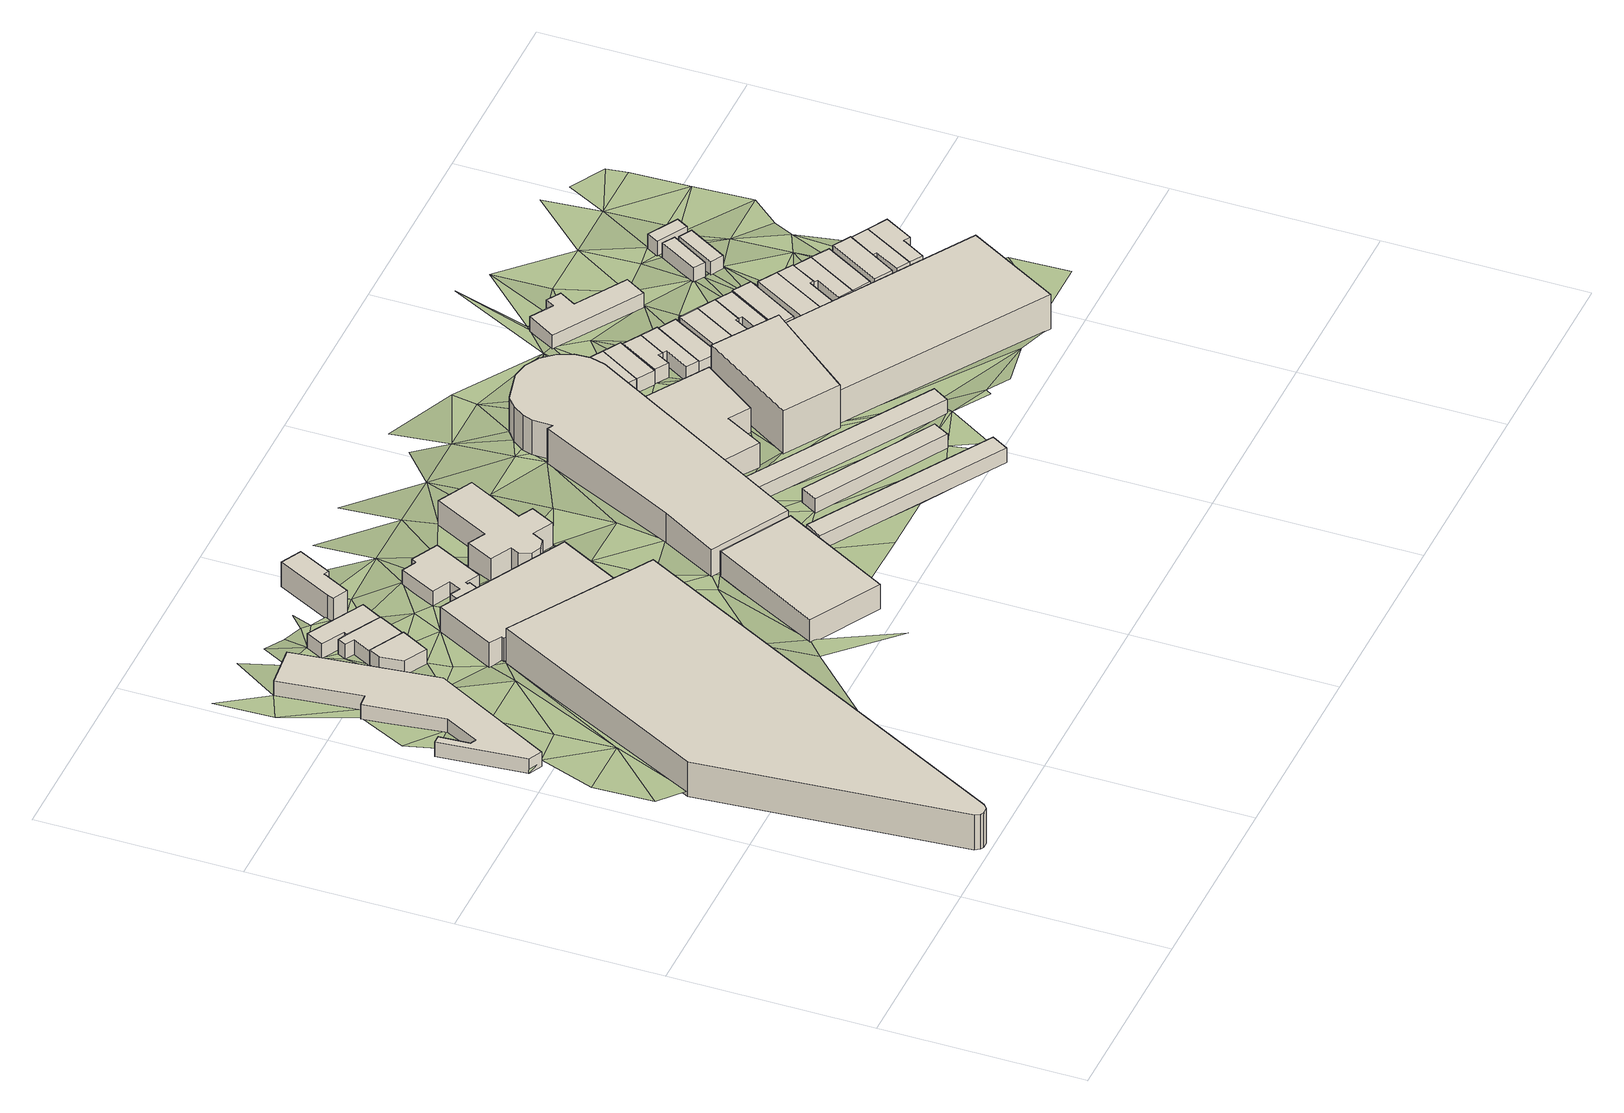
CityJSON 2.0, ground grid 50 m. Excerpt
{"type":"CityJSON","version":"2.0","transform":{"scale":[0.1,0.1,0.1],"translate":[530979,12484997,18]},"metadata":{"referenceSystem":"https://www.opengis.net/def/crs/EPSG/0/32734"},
"CityObjects":{
"building1":{"type":"Building","attributes":{"address":"Durham Avenue Cape Town","building":"retail","building:levels":1,"building_height":4.1,"plus_code":"4FRW3F86+V5J","ground_height":20.14,"roof_height":24.24},"geometry":[{"type":"Solid","lod":"1","boundaries":[[[[0,1,2,3]],[[1,4,5,2]],[[4,6,7,5]],[[6,8,9,7]],[[8,10,11,9]],[[10,12,13,11]],[[12,14,15,13]],[[14,16,17,15]],[[16,18,19,17]],[[18,20,21,19]],[[20,22,23,21]],[[22,0,3,23]],[[3,2,5,7,9,11,13,15,17,19,21,23]],[[22,20,18,16,14,12,10,8,6,4,1,0]]]]}]},
"building2":{"type":"Building","attributes":{"address":"97 Durham Avenue Salt River Cape Town","building":"commercial","building:levels":3,"building_height":9.7,"plus_code":"4FRW3F86+G54","ground_height":21.37,"roof_height":31.07},"geometry":[{"type":"Solid","lod":"1","boundaries":[[[[24,25,26,27]],[[25,28,29,26]],[[28,30,31,29]],[[30,32,33,31]],[[32,34,35,33]],[[34,36,37,35]],[[36,38,39,37]],[[38,24,27,39]],[[27,26,29,31,33,35,37,39]],[[38,36,34,32,30,28,25,24]]]]}]},
"building3":{"type":"Building","attributes":{"address":"82 Coleridge Road Salt River Cape Town","building":"house","building:levels":1,"building_height":4.1,"plus_code":"4FRW3F86+W63","ground_height":20.68,"roof_height":24.78},"geometry":[{"type":"Solid","lod":"1","boundaries":[[[[40,41,42,43]],[[41,44,45,42]],[[44,46,47,45]],[[46,48,49,47]],[[48,40,43,49]],[[43,42,45,47,49]],[[48,46,44,41,40]]]]}]},
"building4":{"type":"Building","attributes":{"address":"80 Coleridge Road Salt River Cape Town","building":"house","building:levels":1,"building_height":4.1,"plus_code":"4FRW3F86+W6G","ground_height":20.27,"roof_height":24.37},"geometry":[{"type":"Solid","lod":"1","boundaries":[[[[50,51,52,53]],[[51,54,55,52]],[[54,56,57,55]],[[56,58,59,57]],[[58,60,61,59]],[[60,62,63,61]],[[62,50,53,63]],[[53,52,55,57,59,61,63]],[[62,60,58,56,54,51,50]]]]}]},
"building5":{"type":"Building","attributes":{"address":"78 Coleridge Road Salt River Cape Town","building":"house","building:levels":1,"building_height":4.1,"plus_code":"4FRW3F86+X65","ground_height":20.07,"roof_height":24.17},"geometry":[{"type":"Solid","lod":"1","boundaries":[[[[64,65,66,67]],[[65,68,69,66]],[[68,70,71,69]],[[70,72,73,71]],[[72,74,75,73]],[[74,64,67,75]],[[67,66,69,71,73,75]],[[74,72,70,68,65,64]]]]}]},
"building6":{"type":"Building","attributes":{"address":"86 Cecil Road Salt River Cape Town","building":"industrial","building:levels":2,"building_height":6.9,"plus_code":"4FRW3F86+R8G","ground_height":20.45,"roof_height":27.35},"geometry":[{"type":"Solid","lod":"1","boundaries":[[[[76,77,78,79]],[[77,80,81,78]],[[80,82,83,81]],[[82,84,85,83]],[[84,86,87,85]],[[86,76,79,87]],[[79,78,81,83,85,87]],[[86,84,82,80,77,76]]]]}]},
"building7":{"type":"Building","attributes":{"address":"9 Swift Street Salt River Cape Town","building":"house","building:levels":2,"building_height":6.9,"plus_code":"4FRW3F96+275","ground_height":19.42,"roof_height":26.32},"geometry":[{"type":"Solid","lod":"1","boundaries":[[[[88,89,90,91]],[[89,92,93,90]],[[92,94,95,93]],[[94,96,97,95]],[[96,98,99,97]],[[98,100,101,99]],[[100,88,91,101]],[[91,90,93,95,97,99,101]],[[100,98,96,94,92,89,88]]]]}]},
"building8":{"type":"Building","attributes":{"address":"63 Coleridge Road Salt River Cape Town","building":"house","building:levels":1,"residential":"clergy_house","building_height":4.1,"plus_code":"4FRW3F86+V8X","ground_height":20.45,"roof_height":24.55},"geometry":[{"type":"Solid","lod":"1","boundaries":[[[[102,103,104,105]],[[103,106,107,104]],[[106,108,109,107]],[[108,110,111,109]],[[110,112,113,111]],[[112,114,115,113]],[[114,116,117,115]],[[116,118,119,117]],[[118,120,121,119]],[[120,122,123,121]],[[122,124,125,123]],[[124,126,127,125]],[[126,128,129,127]],[[128,102,105,129]],[[105,104,107,109,111,113,115,117,119,121,123,125,127,129]],[[128,126,124,122,120,118,116,114,112,110,108,106,103,102]]]]}]},
"building9":{"type":"Building","attributes":{"address":"125 Cecil Road Salt River Cape Town","building":"industrial","building:levels":2,"building_height":6.9,"plus_code":"4FRW3F86+JCQ","ground_height":22.56,"roof_height":29.46},"geometry":[{"type":"Solid","lod":"1","boundaries":[[[[130,131,132,133]],[[131,134,135,132]],[[134,136,137,135]],[[136,130,133,137]],[[133,132,135,137]],[[136,134,131,130]]]]}]},
"building10":{"type":"Building","attributes":{"address":"St. Francis Catholic Church Coleridge Road Salt River","building":"church","building:levels":2,"amenity":"place_of_worship","building_height":6.9,"plus_code":"4FRW3F86+VCM","ground_height":20.59,"roof_height":27.49},"geometry":[{"type":"Solid","lod":"1","boundaries":[[[[138,139,140,141]],[[139,142,143,140]],[[142,144,145,143]],[[144,146,147,145]],[[146,148,149,147]],[[148,150,151,149]],[[150,152,153,151]],[[152,154,155,153]],[[154,156,157,155]],[[156,158,159,157]],[[158,160,161,159]],[[160,162,163,161]],[[162,164,165,163]],[[164,138,141,165]],[[141,140,143,145,147,149,151,153,155,157,159,161,163,165]],[[164,162,160,158,156,154,152,150,148,146,144,142,139,138]]]]}]},
"building11":{"type":"Building","attributes":{"building":"carport","building:levels":1,"amenity":"parking","building_height":4.1,"plus_code":"4FRW3F86+HJR","ground_height":22.27,"roof_height":26.37},"geometry":[{"type":"Solid","lod":"1","boundaries":[[[[166,167,168,169]],[[167,170,171,168]],[[170,172,173,171]],[[172,166,169,173]],[[169,168,171,173]],[[172,170,167,166]]]]}]},
"building12":{"type":"Building","attributes":{"address":"Cecil Road Salt River Cape Town","building":"parking","building:levels":3,"building_height":9.7,"plus_code":"4FRW3F86+RH7","ground_height":20.05,"roof_height":29.75},"geometry":[{"type":"Solid","lod":"1","boundaries":[[[[174,175,176,177]],[[175,178,179,176]],[[178,180,181,179]],[[180,182,183,181]],[[182,184,185,183]],[[184,186,187,185]],[[186,188,189,187]],[[188,190,191,189]],[[190,192,193,191]],[[192,194,195,193]],[[194,196,197,195]],[[196,198,199,197]],[[198,200,201,199]],[[200,202,203,201]],[[202,204,205,203]],[[204,174,177,205]],[[177,176,179,181,183,185,187,189,191,193,195,197,199,201,203,205]],[[204,202,200,198,196,194,192,190,188,186,184,182,180,178,175,174]]]]}]},
"building13":{"type":"Building","attributes":{"building":"carport","building:levels":1,"amenity":"parking","building_height":4.1,"plus_code":"4FRW3F86+JJQ","ground_height":21.72,"roof_height":25.82},"geometry":[{"type":"Solid","lod":"1","boundaries":[[[[206,207,208,209]],[[207,210,211,208]],[[210,212,213,211]],[[212,206,209,213]],[[209,208,211,213]],[[212,210,207,206]]]]}]},
"building14":{"type":"Building","attributes":{"building":"carport","building:levels":1,"amenity":"parking","building_height":4.1,"plus_code":"4FRW3F86+MM7","ground_height":21.59,"roof_height":25.69},"geometry":[{"type":"Solid","lod":"1","boundaries":[[[[214,215,216,217]],[[215,218,219,216]],[[218,220,221,219]],[[220,214,217,221]],[[217,216,219,221]],[[220,218,215,214]]]]}]},
"building15":{"type":"Building","attributes":{"address":"13 Shelley Road Salt River Cape Town","building":"office","building:levels":2,"building_height":6.9,"plus_code":"4FRW3F86+QMC","ground_height":20.65,"roof_height":27.55},"geometry":[{"type":"Solid","lod":"1","boundaries":[[[[222,223,224,225]],[[223,226,227,224]],[[226,228,229,227]],[[228,230,231,229]],[[230,232,233,231]],[[232,222,225,233]],[[225,224,227,229,231,233]],[[232,230,228,226,223,222]]]]}]},
"building16":{"type":"Building","attributes":{"address":"Atelier's Park 11 Shelley Road Salt River Cape Town","building":"apartments","building:levels":4,"building:flats":"16","building_height":12.5,"plus_code":"4FRW3F86+PPJ","ground_height":20.72,"roof_height":33.22},"geometry":[{"type":"Solid","lod":"1","boundaries":[[[[234,235,236,237]],[[235,238,239,236]],[[238,240,241,239]],[[240,234,237,241]],[[237,236,239,241]],[[240,238,235,234]]]]}]},
"building17":{"type":"Building","attributes":{"address":"Swift Street Salt River Cape Town","building":"house","building:levels":1,"building_height":4.1,"plus_code":"4FRW3F86+VMH","ground_height":20.05,"roof_height":24.15},"geometry":[{"type":"Solid","lod":"1","boundaries":[[[[242,243,244,245]],[[243,246,247,244]],[[246,248,249,247]],[[248,242,245,249]],[[245,244,247,249]],[[248,246,243,242]]]]}]},
"building18":{"type":"Building","attributes":{"address":"Swift Street Salt River Cape Town","building":"house","building:levels":1,"building_height":4.1,"plus_code":"4FRW3F86+VP2","ground_height":20.05,"roof_height":24.15},"geometry":[{"type":"Solid","lod":"1","boundaries":[[[[243,242,245,244]],[[242,250,251,245]],[[250,252,253,251]],[[252,254,255,253]],[[254,243,244,255]],[[244,245,251,253,255]],[[254,252,250,242,243]]]]}]},
"building19":{"type":"Building","attributes":{"address":"Swift Street Salt River Cape Town","building":"house","building:levels":1,"building_height":4.1,"plus_code":"4FRW3F86+VP4","ground_height":20.41,"roof_height":24.51},"geometry":[{"type":"Solid","lod":"1","boundaries":[[[[256,257,258,259]],[[257,260,261,258]],[[260,262,263,261]],[[262,264,265,263]],[[264,266,267,265]],[[266,256,259,267]],[[259,258,261,263,265,267]],[[266,264,262,260,257,256]]]]}]},
"building20":{"type":"Building","attributes":{"address":"Swift Street Salt River Cape Town","building":"house","building:levels":1,"building_height":4.1,"plus_code":"4FRW3F86+RPG","ground_height":20.41,"roof_height":24.51},"geometry":[{"type":"Solid","lod":"1","boundaries":[[[[268,256,259,269]],[[256,266,267,259]],[[266,270,271,267]],[[270,272,273,271]],[[272,274,275,273]],[[274,268,269,275]],[[269,259,267,271,273,275]],[[274,272,270,266,256,268]]]]}]},
"building21":{"type":"Building","attributes":{"address":"Swift Street Salt River Cape Town","building":"house","building:levels":1,"building_height":4.1,"plus_code":"4FRW3F86+RQC","ground_height":20.03,"roof_height":24.13},"geometry":[{"type":"Solid","lod":"1","boundaries":[[[[276,277,278,279]],[[277,280,281,278]],[[280,282,283,281]],[[282,276,279,283]],[[279,278,281,283]],[[282,280,277,276]]]]}]},
"building22":{"type":"Building","attributes":{"address":"Swift Street Salt River Cape Town","building":"house","building:levels":1,"building_height":4.1,"plus_code":"4FRW3F86+RQ8","ground_height":20.03,"roof_height":24.13},"geometry":[{"type":"Solid","lod":"1","boundaries":[[[[284,285,286,287]],[[285,288,289,286]],[[288,290,291,289]],[[290,284,287,291]],[[287,286,289,291]],[[290,288,285,284]]]]}]},
"building23":{"type":"Building","attributes":{"address":"17 on Shelly Shelley Road Salt River Cape Town","building":"residential","building:levels":3,"building:flats":"95","residential":"student","operator":"Proper Living","building_height":9.7,"plus_code":"4FRW3F86+MR9","ground_height":20.73,"roof_height":30.43},"geometry":[{"type":"Solid","lod":"1","boundaries":[[[[292,293,294,295]],[[293,296,297,294]],[[296,298,299,297]],[[298,292,295,299]],[[295,294,297,299]],[[298,296,293,292]]]]}]},
"building24":{"type":"Building","attributes":{"address":"Swift Street Salt River Cape Town","building":"house","building:levels":1,"building_height":4.1,"plus_code":"4FRW3F86+RR6","ground_height":20.03,"roof_height":24.13},"geometry":[{"type":"Solid","lod":"1","boundaries":[[[[300,284,287,301]],[[284,290,291,287]],[[290,302,303,291]],[[302,304,305,303]],[[304,306,307,305]],[[306,300,301,307]],[[301,287,291,303,305,307]],[[306,304,302,290,284,300]]]]}]},
"building25":{"type":"Building","attributes":{"address":"Swift Street Salt River Cape Town","building":"house","building:levels":1,"building_height":4.1,"plus_code":"4FRW3F86+QRM","ground_height":20.03,"roof_height":24.13},"geometry":[{"type":"Solid","lod":"1","boundaries":[[[[308,300,301,309]],[[300,306,307,301]],[[306,310,311,307]],[[310,312,313,311]],[[312,314,315,313]],[[314,308,309,315]],[[309,301,307,311,313,315]],[[314,312,310,306,300,308]]]]}]},
"building26":{"type":"Building","attributes":{"building":"school","building:levels":1,"building_height":4.1,"plus_code":"4FRW3F86+WQ8","ground_height":18.8,"roof_height":22.9},"geometry":[{"type":"Solid","lod":"1","boundaries":[[[[316,317,318,319]],[[317,320,321,318]],[[320,322,323,321]],[[322,324,325,323]],[[324,326,327,325]],[[326,328,329,327]],[[328,330,331,329]],[[330,316,319,331]],[[319,318,321,323,325,327,329,331]],[[330,328,326,324,322,320,317,316]]]]}]},
"building27":{"type":"Building","attributes":{"address":"Swift Street Salt River Cape Town","building":"house","building:levels":1,"building_height":4.1,"plus_code":"4FRW3F86+QRP","ground_height":20.39,"roof_height":24.49},"geometry":[{"type":"Solid","lod":"1","boundaries":[[[[332,333,334,335]],[[333,336,337,334]],[[336,338,339,337]],[[338,332,335,339]],[[335,334,337,339]],[[338,336,333,332]]]]}]},
"building28":{"type":"Building","attributes":{"address":"Swift Street Salt River Cape Town","building":"house","building:levels":1,"building_height":4.1,"plus_code":"4FRW3F86+QV6","ground_height":20.39,"roof_height":24.49},"geometry":[{"type":"Solid","lod":"1","boundaries":[[[[340,341,342,343]],[[341,344,345,342]],[[344,346,347,345]],[[346,340,343,347]],[[343,342,345,347]],[[346,344,341,340]]]]}]},
"building29":{"type":"Building","attributes":{"address":"Swift Street Salt River Cape Town","building":"house","building:levels":1,"building_height":4.1,"plus_code":"4FRW3F86+QV3","ground_height":20.39,"roof_height":24.49},"geometry":[{"type":"Solid","lod":"1","boundaries":[[[[348,340,343,349]],[[340,346,347,343]],[[346,350,351,347]],[[350,352,353,351]],[[352,354,355,353]],[[354,356,357,355]],[[356,348,349,357]],[[349,343,347,351,353,355,357]],[[356,354,352,350,346,340,348]]]]}]},
"building30":{"type":"Building","attributes":{"address":"Swift Street Salt River Cape Town","building":"house","building:levels":1,"building_height":4.1,"plus_code":"4FRW3F86+PVX","ground_height":20.08,"roof_height":24.18},"geometry":[{"type":"Solid","lod":"1","boundaries":[[[[358,359,360,361]],[[359,362,363,360]],[[362,364,365,363]],[[364,366,367,365]],[[366,368,369,367]],[[368,358,361,369]],[[361,360,363,365,367,369]],[[368,366,364,362,359,358]]]]}]},
"building31":{"type":"Building","attributes":{"address":"Swift Street Salt River Cape Town","building":"house","building:levels":1,"building_height":4.1,"plus_code":"4FRW3F86+PWR","ground_height":20.08,"roof_height":24.18},"geometry":[{"type":"Solid","lod":"1","boundaries":[[[[358,368,369,361]],[[368,370,371,369]],[[370,372,373,371]],[[372,358,361,373]],[[361,369,371,373]],[[372,370,368,358]]]]}]},
"building32":{"type":"Building","attributes":{"address":"Swift Street Salt River Cape Town","building":"house","building:levels":1,"building_height":4.1,"plus_code":"4FRW3F86+PWQ","ground_height":20.61,"roof_height":24.71},"geometry":[{"type":"Solid","lod":"1","boundaries":[[[[374,375,376,377]],[[375,378,379,376]],[[378,380,381,379]],[[380,382,383,381]],[[382,374,377,383]],[[377,376,379,381,383]],[[382,380,378,375,374]]]]}]},
"building33":{"type":"Building","attributes":{"building":"school","building:levels":1,"building_height":4.1,"plus_code":"4FRW3F86+VV9","ground_height":19.11,"roof_height":23.21},"geometry":[{"type":"Solid","lod":"1","boundaries":[[[[384,385,386,387]],[[385,388,389,386]],[[388,390,391,389]],[[390,384,387,391]],[[387,386,389,391]],[[390,388,385,384]]]]}]},
"building34":{"type":"Building","attributes":{"building":"school","building:levels":1,"building_height":4.1,"plus_code":"4FRW3F86+VW2","ground_height":18.8,"roof_height":22.9},"geometry":[{"type":"Solid","lod":"1","boundaries":[[[[392,393,394,395]],[[393,396,397,394]],[[396,398,399,397]],[[398,392,395,399]],[[395,394,397,399]],[[398,396,393,392]]]]}]},
"building35":{"type":"Building","attributes":{"address":"Swift Street Salt River Cape Town","building":"house","building:levels":1,"building_height":4.1,"plus_code":"4FRW3F86+PW9","ground_height":20.4,"roof_height":24.5},"geometry":[{"type":"Solid","lod":"1","boundaries":[[[[400,401,402,403]],[[401,404,405,402]],[[404,406,407,405]],[[406,408,409,407]],[[408,410,411,409]],[[410,400,403,411]],[[403,402,405,407,409,411]],[[410,408,406,404,401,400]]]]}]},
"building36":{"type":"Building","attributes":{"address":"Swift Street Salt River Cape Town","building":"house","building:levels":1,"building_height":4.1,"plus_code":"4FRW3F86+PX8","ground_height":20.4,"roof_height":24.5},"geometry":[{"type":"Solid","lod":"1","boundaries":[[[[412,400,403,413]],[[400,410,411,403]],[[410,414,415,411]],[[414,416,417,415]],[[416,418,419,417]],[[418,412,413,419]],[[413,403,411,415,417,419]],[[418,416,414,410,400,412]]]]}]},
"building37":{"type":"Building","attributes":{"building":"school","building:levels":1,"building_height":4.1,"plus_code":"4FRW3F86+VWV","ground_height":18.8,"roof_height":22.9},"geometry":[{"type":"Solid","lod":"1","boundaries":[[[[420,421,422,423]],[[421,424,425,422]],[[424,426,427,425]],[[426,420,423,427]],[[423,422,425,427]],[[426,424,421,420]]]]}]},
"terrain1":{"type":"TINRelief","geometry":[{"type":"CompositeSurface","lod":"1","boundaries":[[[428,429,430]],[[431,429,428]],[[432,433,434]],[[431,428,433]],[[435,436,437]],[[433,428,438]],[[437,439,435]],[[435,439,440]],[[438,441,433]],[[439,442,440]],[[24,428,430]],[[443,433,441]],[[442,444,445]],[[446,438,428]],[[1,445,444]],[[447,445,1]],[[441,438,446]],[[446,443,441]],[[428,24,446]],[[448,1,449]],[[44,41,443]],[[41,449,443]],[[443,446,450]],[[44,443,451]],[[443,452,451]],[[452,443,450]],[[41,453,449]],[[41,40,58]],[[446,24,450]],[[453,41,58]],[[449,453,454]],[[58,40,455]],[[24,456,450]],[[453,58,56]],[[457,449,454]],[[458,459,460]],[[456,461,450]],[[453,56,462]],[[451,452,77]],[[452,450,77]],[[56,54,462]],[[24,463,456]],[[454,464,457]],[[77,48,451]],[[465,464,454]],[[459,458,466]],[[467,465,454]],[[458,460,468]],[[454,469,467]],[[469,454,65]],[[460,470,468]],[[471,48,472]],[[48,77,472]],[[473,456,463]],[[463,24,466]],[[465,467,474]],[[475,467,469]],[[471,472,65]],[[469,65,476]],[[118,77,477]],[[472,77,112]],[[468,478,458]],[[77,479,477]],[[77,118,112]],[[476,65,480]],[[481,65,472]],[[482,476,480]],[[466,473,463]],[[480,65,481]],[[112,118,483]],[[472,112,481]],[[483,118,484]],[[458,478,466]],[[485,482,480]],[[486,479,77]],[[487,488,489]],[[487,479,490]],[[491,478,468]],[[487,490,488]],[[490,479,492]],[[480,493,485]],[[479,494,492]],[[492,495,490]],[[481,493,480]],[[473,466,496]],[[497,498,481]],[[485,493,100]],[[495,492,499]],[[500,466,478]],[[494,479,486]],[[501,490,495]],[[494,502,492]],[[502,499,492]],[[496,466,500]],[[481,498,493]],[[496,503,473]],[[500,478,491]],[[501,504,490]],[[486,473,503]],[[494,486,505]],[[498,504,493]],[[506,507,508]],[[505,486,509]],[[501,510,504]],[[511,496,500]],[[511,503,496]],[[486,512,509]],[[491,513,500]],[[512,486,503]],[[508,507,130]],[[514,509,512]],[[493,504,515]],[[504,510,516]],[[515,517,493]],[[506,518,507]],[[130,513,491]],[[503,519,512]],[[503,511,519]],[[504,516,515]],[[507,166,130]],[[166,513,130]],[[520,521,512]],[[164,522,521]],[[512,519,520]],[[513,166,523]],[[524,507,518]],[[516,525,515]],[[521,526,164]],[[526,521,520]],[[513,523,527]],[[513,527,528]],[[525,516,164]],[[529,515,525]],[[511,530,519]],[[527,523,531]],[[532,513,528]],[[528,527,531]],[[164,526,525]],[[520,519,530]],[[523,166,533]],[[534,507,524]],[[520,530,526]],[[532,528,535]],[[526,536,525]],[[531,537,528]],[[538,532,535]],[[536,526,530]],[[539,533,166]],[[540,513,532]],[[541,525,536]],[[538,535,542]],[[533,543,523]],[[525,541,544]],[[545,546,530]],[[546,536,530]],[[546,547,536]],[[537,531,548]],[[536,547,549]],[[536,549,541]],[[550,542,535]],[[528,537,551]],[[538,542,552]],[[188,541,549]],[[533,539,543]],[[553,538,552]],[[554,550,535]],[[222,540,532]],[[188,555,541]],[[556,557,541]],[[535,220,554]],[[548,551,537]],[[543,558,559]],[[543,559,548]],[[234,552,542]],[[556,541,555]],[[555,188,186]],[[550,554,560]],[[555,186,184]],[[548,559,551]],[[222,561,540]],[[222,562,561]],[[554,220,560]],[[563,552,234]],[[564,562,222]],[[559,220,551]],[[564,222,563]],[[560,565,550]],[[540,561,246]],[[566,555,184]],[[567,220,559]],[[182,180,568]],[[246,175,540]],[[555,566,556]],[[180,178,568]],[[178,175,246]],[[567,559,569]],[[182,566,184]],[[563,234,570]],[[563,570,564]],[[246,568,178]],[[560,220,571]],[[262,564,570]],[[570,234,572]],[[566,182,568]],[[573,572,234]],[[565,560,574]],[[570,270,262]],[[246,566,568]],[[262,266,264]],[[270,266,262]],[[565,573,234]],[[571,220,567]],[[575,572,573]],[[246,243,576]],[[573,577,575]],[[246,576,566]],[[573,565,577]],[[571,567,578]],[[579,257,256]],[[580,577,565]],[[579,581,243]],[[560,571,582]],[[576,243,581]],[[577,285,575]],[[581,579,256]],[[583,580,565]],[[565,574,584]],[[576,585,566]],[[583,565,584]],[[581,256,268]],[[574,586,584]],[[574,587,586]],[[575,285,282]],[[588,583,584]],[[583,588,589]],[[576,581,590]],[[588,584,591]],[[592,586,587]],[[581,268,590]],[[587,593,592]],[[566,585,594]],[[595,585,596]],[[587,597,593]],[[590,268,282]],[[282,285,598]],[[595,596,599]],[[600,597,587]],[[284,598,285]],[[594,585,595]],[[601,593,597]],[[590,282,598]],[[292,587,574]],[[300,598,284]],[[592,593,341]],[[595,599,602]],[[600,587,603]],[[322,604,605]],[[606,599,322]],[[607,608,600]],[[592,341,338]],[[607,600,609]],[[610,598,300]],[[611,600,608]],[[598,610,590]],[[300,612,610]],[[600,378,609]],[[606,322,605]],[[607,613,608]],[[606,602,599]],[[614,611,608]],[[608,613,614]],[[590,610,605]],[[615,338,341]],[[616,612,338]],[[600,603,378]],[[292,603,587]],[[378,617,609]],[[340,615,341]],[[582,618,292]],[[612,616,610]],[[619,338,615]],[[338,620,616]],[[606,605,621]],[[605,610,622]],[[615,340,619]],[[623,378,603]],[[620,338,619]],[[610,616,624]],[[375,617,378]],[[606,621,602]],[[623,603,625]],[[616,620,624]],[[625,603,626]],[[382,623,625]],[[605,622,621]],[[340,348,627]],[[610,385,622]],[[617,375,628]],[[626,603,629]],[[618,630,292]],[[340,627,619]],[[630,618,631]],[[382,625,632]],[[392,624,620]],[[629,603,633]],[[358,627,348]],[[633,603,634]],[[292,634,603]],[[622,385,635]],[[624,392,384]],[[627,358,628]],[[622,635,636]],[[292,637,634]],[[633,634,638]],[[622,636,621]],[[384,635,385]],[[639,629,633]],[[627,628,375]],[[619,627,640]],[[641,629,639]],[[384,424,635]],[[640,398,619]],[[392,424,384]],[[627,375,642]],[[375,374,642]],[[398,424,392]],[[398,640,424]],[[627,642,640]],[[400,642,374]],[[621,636,643]],[[424,640,426]],[[636,426,644]],[[645,640,642]],[[644,643,636]],[[621,643,646]],[[426,640,647]],[[640,645,647]],[[426,648,644]],[[643,644,648]],[[647,648,426]],[[643,649,650]],[[643,648,651]],[[649,643,651]]]}]}
},
"vertices":[
[186,1670,30],[80,1659,30],[80,1659,71],[186,1670,71],[104,1453,30],[104,1453,71],[73,1450,30],[73,1450,71],[95,1254,30],[95,1254,71],[49,1168,30],[49,1168,71],[35,1175,30],[35,1175,71],[30,1250,30],[30,1250,71],[10,1250,30],[10,1250,71],[31,1034,30],[31,1034,71],[64,1018,30],[64,1018,71],[228,1316,30],[228,1316,71],
[362,1221,42],[70,674,42],[70,674,139],[362,1221,139],[128,19,42],[128,19,139],[136,6,42],[136,6,139],[143,2,42],[143,2,139],[159,2,42],[159,2,139],[171,12,42],[171,12,139],[708,1010,42],[708,1010,139],
[254,1501,35],[238,1472,35],[238,1472,76],[254,1501,76],[245,1416,35],[245,1416,76],[302,1385,35],[302,1385,76],[340,1455,35],[340,1455,76],
[340,1455,31],[376,1524,31],[376,1524,72],[340,1455,72],[292,1569,31],[292,1569,72],[267,1581,31],[267,1581,72],[256,1560,31],[256,1560,72],[279,1548,31],[279,1548,72],[254,1501,31],[254,1501,72],
[376,1524,29],[405,1577,29],[405,1577,70],[376,1524,70],[264,1653,29],[264,1653,70],[241,1609,29],[241,1609,70],[297,1579,29],[297,1579,70],[292,1569,29],[292,1569,70],
[738,1232,33],[422,1401,33],[422,1401,102],[738,1232,102],[343,1253,33],[343,1253,102],[374,1236,33],[374,1236,102],[370,1230,33],[370,1230,102],[655,1078,33],[655,1078,102],
[453,1790,22],[382,1653,22],[382,1653,91],[453,1790,91],[375,1636,22],[375,1636,91],[413,1617,22],[413,1617,91],[449,1686,22],[449,1686,91],[461,1680,22],[461,1680,91],[504,1764,22],[504,1764,91],
[592,1376,33],[656,1501,33],[656,1501,74],[592,1376,74],[589,1535,33],[589,1535,74],[582,1522,33],[582,1522,74],[545,1540,33],[545,1540,74],[500,1450,33],[500,1450,74],[545,1427,33],[545,1427,74],[530,1397,33],[530,1397,74],[505,1410,33],[505,1410,74],[489,1378,33],[489,1378,74],[542,1352,33],[542,1352,74],[559,1385,33],[559,1385,74],[554,1388,33],[554,1388,74],[557,1394,33],[557,1394,74],
[983,794,54],[809,891,54],[809,891,123],[983,794,123],[656,618,54],[656,618,123],[830,521,54],[830,521,123],
[769,1544,34],[697,1405,34],[697,1405,103],[769,1544,103],[654,1427,34],[654,1427,103],[619,1360,34],[619,1360,103],[673,1332,34],[673,1332,103],[662,1311,34],[662,1311,103],[672,1284,34],[672,1284,103],[696,1272,34],[696,1272,103],[723,1278,34],[723,1278,103],[738,1306,34],[738,1306,103],[789,1280,34],[789,1280,103],[820,1340,34],[820,1340,103],[784,1359,34],[784,1359,103],[857,1499,34],[857,1499,103],
[1003,764,51],[977,722,51],[977,722,92],[1003,764,92],[1418,455,51],[1418,455,92],[1443,497,51],[1443,497,92],
[1327,1371,29],[1337,1408,29],[1337,1408,126],[1327,1371,126],[1335,1447,29],[1335,1447,126],[1320,1483,29],[1320,1483,126],[1294,1513,29],[1294,1513,126],[1258,1533,29],[1258,1533,126],[1218,1540,29],[1218,1540,126],[1141,1523,29],[1141,1523,126],[1113,1502,29],[1113,1502,126],[1092,1472,29],[1092,1472,126],[1083,1447,29],[1083,1447,126],[1082,1397,29],[1082,1397,126],[1068,1404,29],[1068,1404,126],[887,1052,29],[887,1052,126],[802,910,29],[802,910,126],[995,804,29],[995,804,126],
[1126,823,45],[1102,783,45],[1102,783,86],[1126,823,86],[1423,597,45],[1423,597,86],[1446,637,45],[1446,637,86],
[1111,960,44],[1086,919,44],[1086,919,85],[1111,960,85],[1537,643,44],[1537,643,85],[1563,684,44],[1563,684,85],
[1277,1258,35],[1133,1012,35],[1133,1012,104],[1277,1258,104],[1220,961,35],[1220,961,104],[1274,1057,35],[1274,1057,104],[1327,1025,35],[1327,1025,104],[1428,1164,35],[1428,1164,104],
[1436,1162,36],[1277,928,36],[1277,928,161],[1436,1162,161],[1408,846,36],[1408,846,161],[1590,1063,36],[1590,1063,161],
[1370,1313,29],[1434,1418,29],[1434,1418,70],[1370,1313,70],[1389,1446,29],[1389,1446,70],[1326,1340,29],[1326,1340,70],
[1412,1287,29],[1412,1287,70],[1472,1386,29],[1472,1386,70],[1477,1393,29],[1477,1393,70],
[1514,1360,32],[1472,1386,32],[1472,1386,73],[1514,1360,73],[1412,1287,32],[1412,1287,73],[1445,1267,32],[1445,1267,73],[1463,1298,32],[1463,1298,73],[1473,1292,32],[1473,1292,73],
[1553,1337,32],[1553,1337,73],[1483,1286,32],[1483,1286,73],[1446,1225,32],[1446,1225,73],[1476,1208,32],[1476,1208,73],
[1553,1337,29],[1476,1208,29],[1476,1208,70],[1553,1337,70],[1522,1179,29],[1522,1179,70],[1598,1311,29],[1598,1311,70],
[1652,1281,29],[1608,1306,29],[1608,1306,70],[1652,1281,70],[1529,1173,29],[1529,1173,70],[1573,1147,29],[1573,1147,70],
[2045,778,36],[1594,1058,36],[1594,1058,133],[2045,778,133],[1421,854,36],[1421,854,133],[1911,547,36],[1911,547,133],
[1695,1256,29],[1695,1256,70],[1609,1126,29],[1609,1126,70],[1645,1187,29],[1645,1187,70],[1651,1183,29],[1651,1183,70],
[1735,1232,29],[1735,1232,70],[1659,1178,29],[1659,1178,70],[1622,1117,29],[1622,1117,70],[1655,1098,29],[1655,1098,70],
[1673,1416,16],[1705,1468,16],[1705,1468,57],[1673,1416,57],[1581,1545,16],[1581,1545,57],[1606,1586,16],[1606,1586,57],[1572,1607,16],[1572,1607,57],[1558,1585,16],[1558,1585,57],[1503,1619,16],[1503,1619,57],[1459,1548,16],[1459,1548,57],
[1735,1232,32],[1655,1098,32],[1655,1098,73],[1735,1232,73],[1700,1072,32],[1700,1072,73],[1780,1205,32],[1780,1205,73],
[1831,1164,32],[1785,1191,32],[1785,1191,73],[1831,1164,73],[1702,1049,32],[1702,1049,73],[1748,1022,32],[1748,1022,73],
[1869,1141,32],[1869,1141,73],[1742,1015,32],[1742,1015,73],[1773,997,32],[1773,997,73],[1823,1082,32],[1823,1082,73],[1832,1077,32],[1832,1077,73],
[1913,1116,29],[1869,1141,29],[1869,1141,70],[1913,1116,70],[1832,1077,29],[1832,1077,70],[1841,1071,29],[1841,1071,70],[1803,1006,29],[1803,1006,70],[1836,986,29],[1836,986,70],
[1880,962,29],[1880,962,70],[1955,1089,29],[1955,1089,70],
[2006,1059,34],[1963,1084,34],[1963,1084,75],[2006,1059,75],[1887,954,34],[1887,954,75],[1929,929,34],[1929,929,75],[1966,991,34],[1966,991,75],
[1879,1425,19],[1850,1443,19],[1850,1443,60],[1879,1425,60],[1792,1347,19],[1792,1347,60],[1820,1329,19],[1820,1329,60],
[1888,1419,16],[1830,1320,16],[1830,1320,57],[1888,1419,57],[1861,1303,16],[1861,1303,57],[1919,1401,16],[1919,1401,57],
[2048,1035,32],[2006,1059,32],[2006,1059,73],[2048,1035,73],[1966,991,32],[1966,991,73],[1977,985,32],[1977,985,73],[1941,924,32],[1941,924,73],[1973,906,32],[1973,906,73],
[2096,1008,32],[2096,1008,73],[2004,887,32],[2004,887,73],[2039,946,32],[2039,946,73],[2055,937,32],[2055,937,73],
[1871,1486,16],[1854,1457,16],[1854,1457,57],[1871,1486,57],[1927,1415,16],[1927,1415,57],[1944,1444,16],[1944,1444,57],
[160,877,52],[9,727,58],[70,674,58],[9,877,53],[9,1027,48],[64,1018,48],[31,1034,48],[30,1250,38],[35,1175,42],[49,1168,42],[160,1027,47],[95,1254,39],[9,1327,38],[160,1177,43],[73,1450,34],[228,1316,39],[104,1453,35],[9,1627,30],[310,1177,42],[9,1777,25],[160,1777,26],[186,1670,32],[343,1253,38],[302,1385,38],[310,1327,38],[241,1609,31],[264,1653,31],[279,1548,35],[370,1230,42],[229,1741,26],[610,727,56],[460,427,67],[610,577,66],[374,1236,42],[297,1579,31],[460,1177,46],[280,1713,24],[321,1691,31],[708,1010,51],[339,1675,31],[656,618,66],[375,1636,31],[760,427,65],[376,1524,35],[460,1477,33],[655,1078,54],[366,1728,24],[382,1653,31],[413,1617,29],[489,1378,39],[760,877,56],[542,1352,46],[460,1627,29],[545,1540,40],[449,1686,29],[545,1427,40],[530,1397,39],[461,1680,29],[738,1232,48],[559,1385,46],[557,1394,46],[554,1388,46],[592,1376,46],[809,891,56],[610,1327,46],[610,1627,34],[672,1284,46],[619,1360,46],[760,1027,51],[582,1522,40],[589,1535,40],[673,1332,46],[802,910,56],[654,1427,40],[662,1311,46],[760,1177,48],[656,1501,40],[696,1272,43],[910,577,59],[977,722,54],[830,521,64],[723,1278,43],[697,1405,37],[887,1052,48],[789,1280,43],[995,804,51],[738,1306,43],[760,1627,31],[769,1544,37],[610,1777,26],[1060,577,55],[910,1177,44],[910,1327,40],[820,1340,43],[784,1359,43],[1102,783,51],[1211,577,52],[910,1627,26],[910,1477,34],[1060,877,51],[1086,919,51],[760,1777,20],[1068,1404,32],[1126,823,51],[1133,1012,46],[1361,577,52],[1418,455,54],[1111,960,46],[1060,1477,32],[1361,727,45],[1220,961,40],[1443,497,53],[1327,1371,35],[1060,1627,23],[1277,928,46],[1423,597,52],[1015,1710,8],[1082,1397,38],[1083,1447,32],[1092,1472,32],[1446,637,52],[1113,1502,32],[1408,846,46],[1537,643,52],[1327,1025,40],[1274,1057,40],[1511,727,44],[1211,1627,23],[1221,1691,23],[1060,1777,8],[1468,515,52],[1540,633,52],[1421,854,46],[1326,1340,35],[1370,1313,35],[1428,1164,39],[1412,1287,35],[1590,1063,38],[1432,1558,23],[1641,592,50],[1361,1477,29],[1632,578,50],[1446,1225,36],[1811,577,46],[1476,1208,36],[1511,1177,35],[1594,1058,38],[1522,1179,36],[1459,1548,25],[1529,1173,36],[1697,558,50],[1477,1393,32],[1573,1147,36],[1511,1477,25],[1911,547,42],[1609,1126,35],[1622,1117,35],[1503,1619,20],[1655,1098,38],[1661,1027,38],[1651,1183,35],[1645,1187,35],[1673,1416,22],[1659,1178,35],[1700,1072,38],[1702,1049,38],[1574,1824,17],[1511,1627,20],[1558,1585,20],[1742,1015,36],[1661,1327,29],[1572,1607,20],[1773,997,36],[1748,1022,36],[1661,1777,13],[1962,877,38],[1581,1545,25],[1705,1468,22],[1661,1627,16],[1803,1006,36],[1811,1027,36],[1836,986,36],[1792,1347,26],[1823,1082,36],[1735,1232,35],[1841,1071,36],[1832,1077,36],[1811,1177,32],[1811,1327,26],[1880,962,36],[1962,577,42],[1861,1303,26],[1830,1320,26],[1811,1627,14],[1811,1477,19],[1929,929,38],[1820,1329,26],[1941,924,38],[1973,906,38],[1962,1177,29],[1955,1089,34],[2004,887,38],[2112,727,36],[2112,577,40],[1977,985,34],[2016,871,38],[2033,809,38],[1854,1457,19],[1871,1486,19],[2075,784,36],[2057,848,36],[2055,937,36],[1962,1327,23],[2039,946,36],[2020,1204,29],[1962,1627,11],[1962,1477,16],[2052,1257,22],[1953,1773,8],[2112,1327,22],[2112,1477,16],[2106,1680,10],[2019,1730,8],[2112,1627,10]
]}
